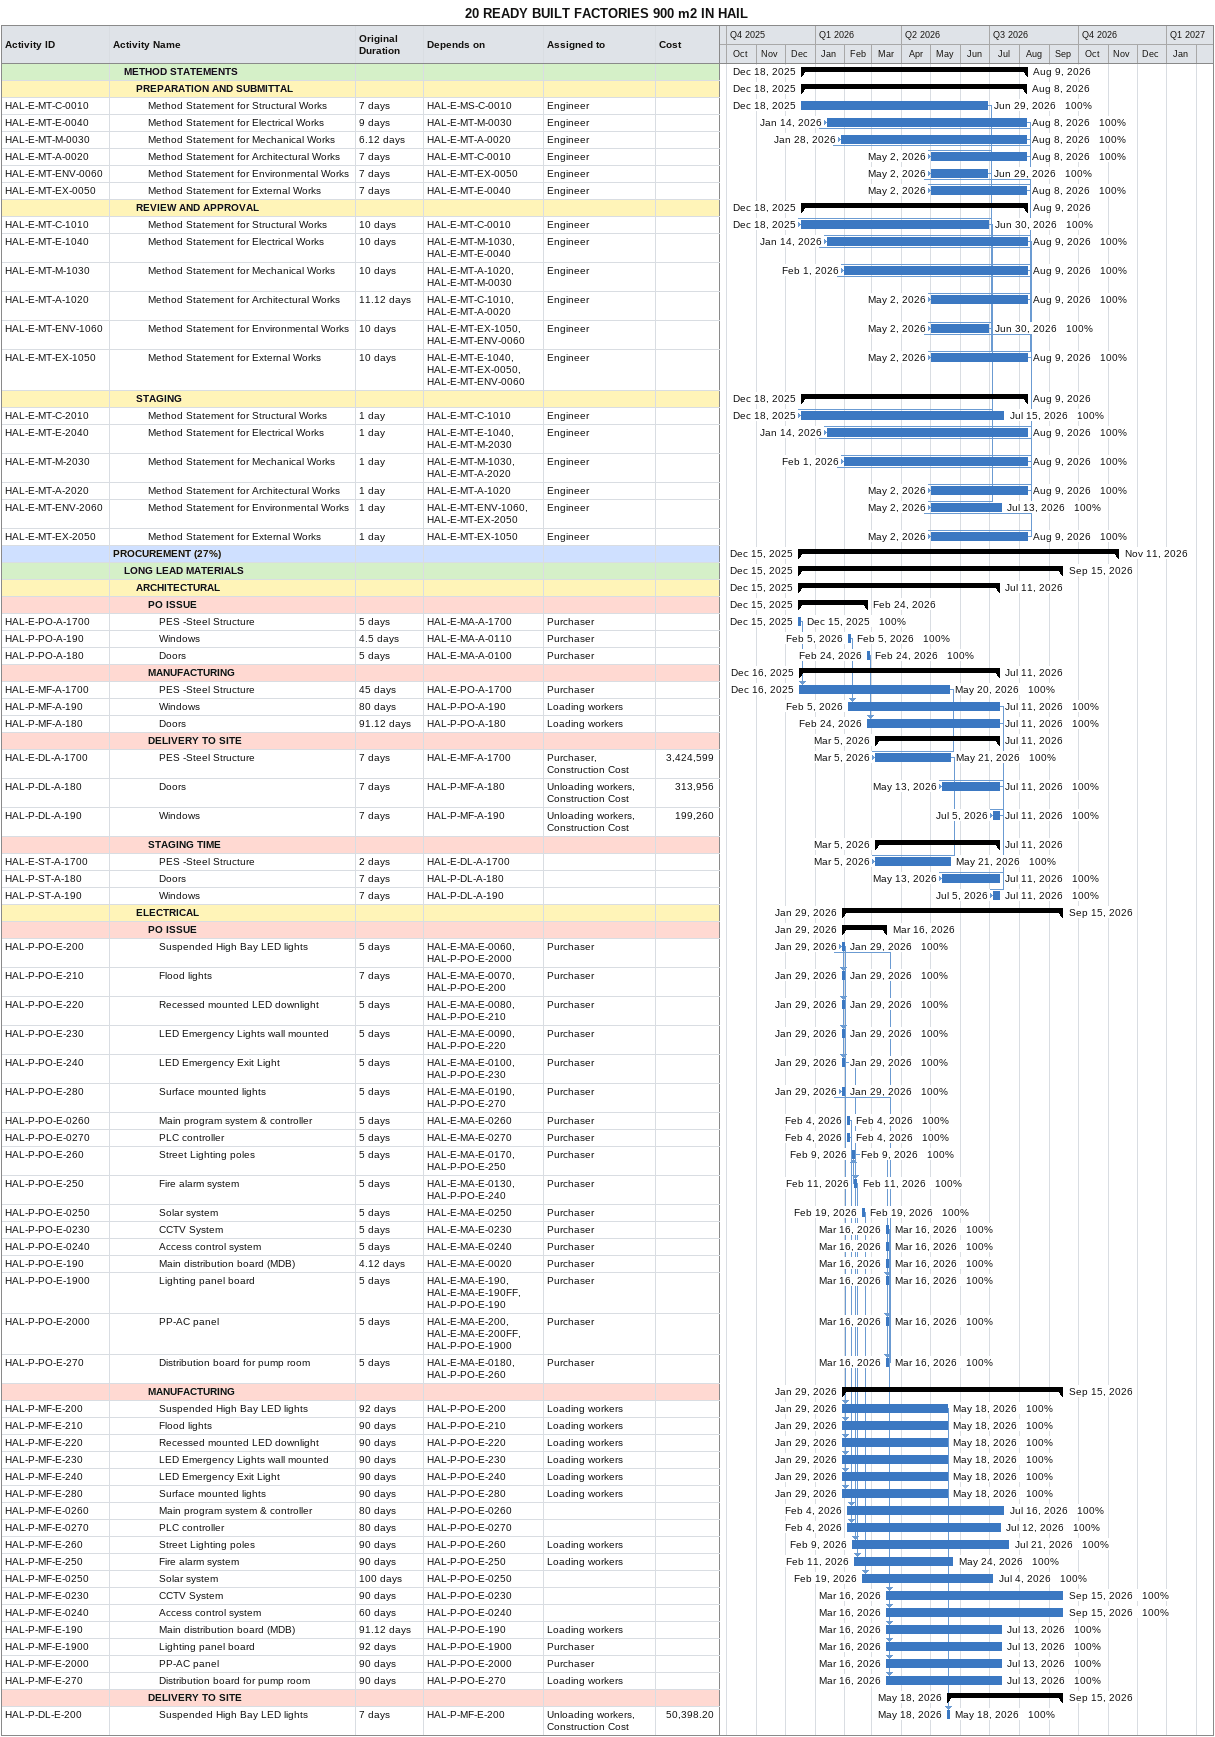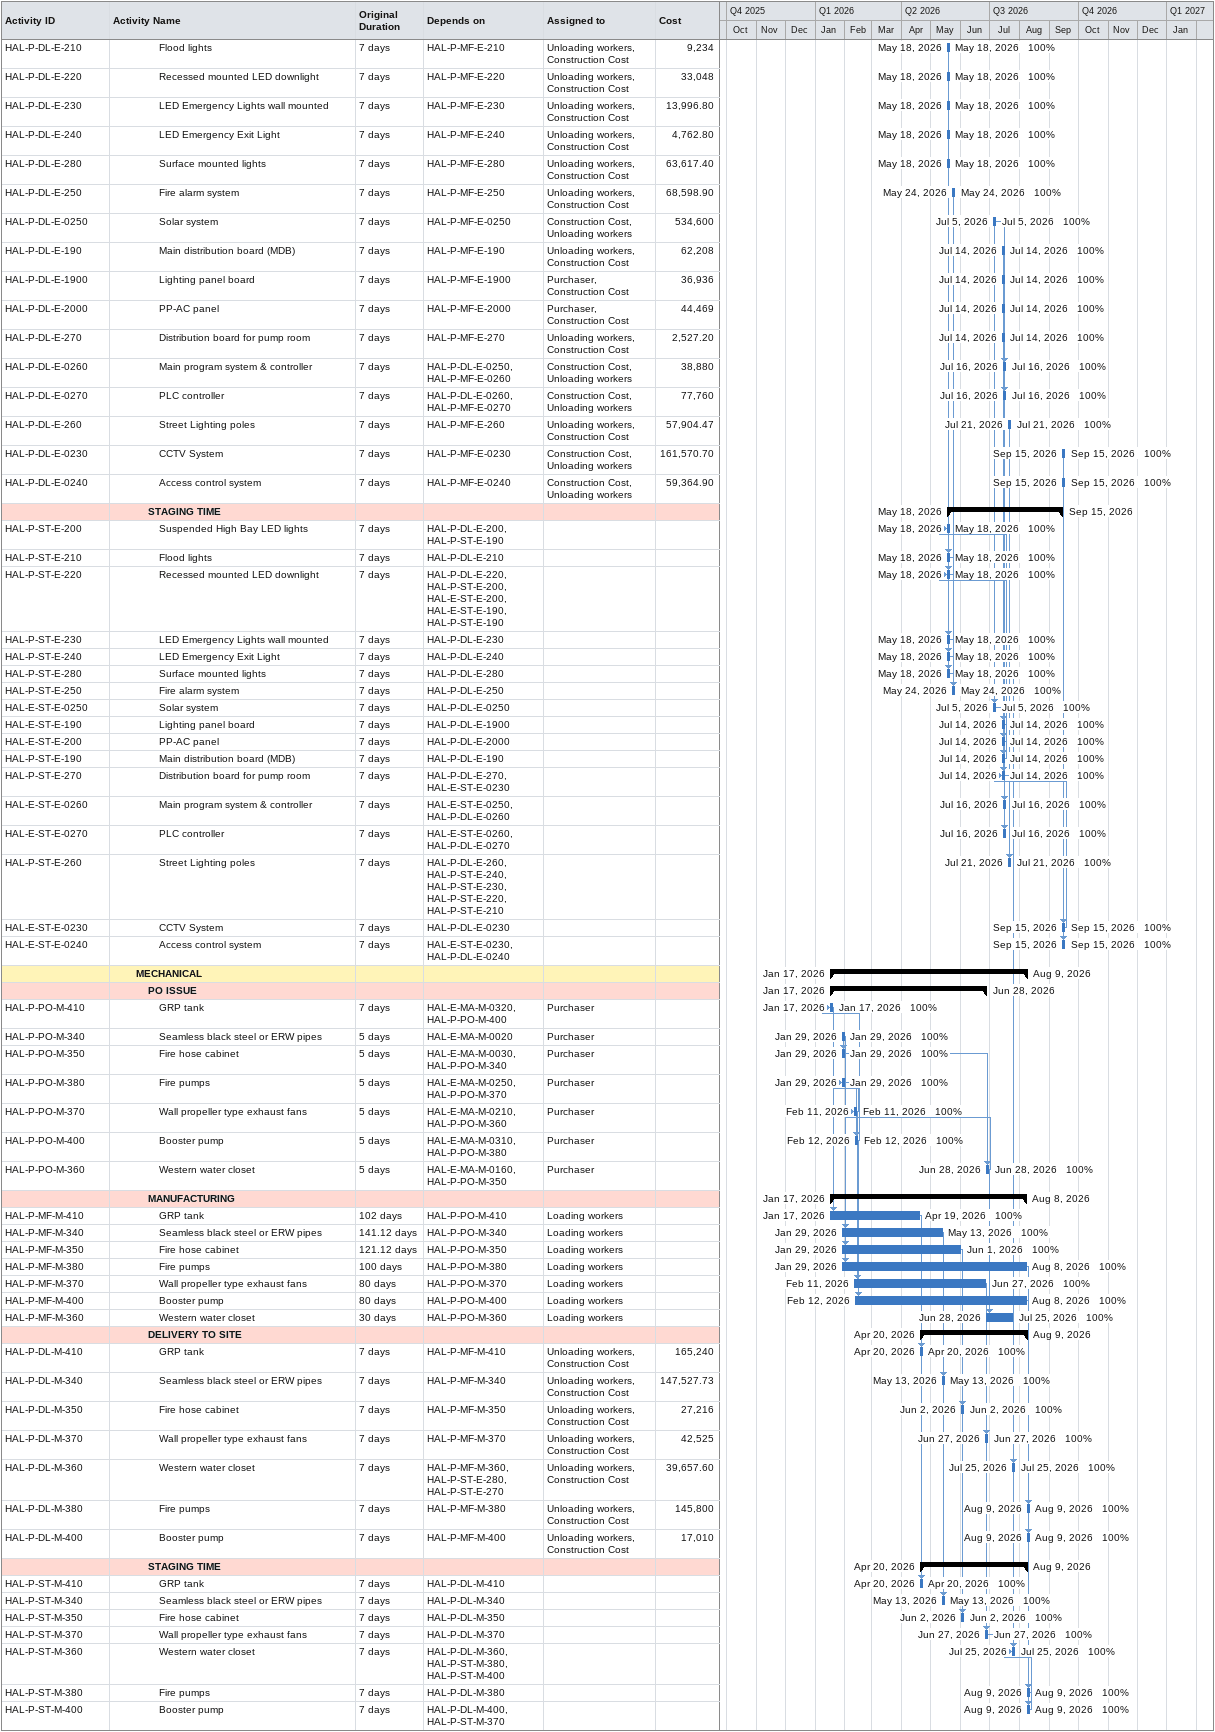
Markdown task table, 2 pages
20 READY BUILT FACTORIES 900 m2 IN HAIL

| ID | Level | Task | Original duration | Start | Finish | Predecessors | Resources | % complete | Cost |
|---|---|---|---|---|---|---|---|---|---|
|  | 2 | **METHOD STATEMENTS** |  | 2025-12-18 | 2026-08-09 |  |  |  |  |
|  | 3 | **PREPARATION AND SUBMITTAL** |  | 2025-12-18 | 2026-08-08 |  |  |  |  |
| HAL-E-MT-C-0010 | 4 | Method Statement for Structural Works | 7d | 2025-12-18 | 2026-06-29 | HAL-E-MS-C-0010 | Engineer | 100 |  |
| HAL-E-MT-E-0040 | 4 | Method Statement for Electrical Works | 9d | 2026-01-14 | 2026-08-08 | HAL-E-MT-M-0030 | Engineer | 100 |  |
| HAL-E-MT-M-0030 | 4 | Method Statement for Mechanical Works | 6.12d | 2026-01-28 | 2026-08-08 | HAL-E-MT-A-0020 | Engineer | 100 |  |
| HAL-E-MT-A-0020 | 4 | Method Statement for Architectural Works | 7d | 2026-05-02 | 2026-08-08 | HAL-E-MT-C-0010 | Engineer | 100 |  |
| HAL-E-MT-ENV-0060 | 4 | Method Statement for Environmental Works | 7d | 2026-05-02 | 2026-06-29 | HAL-E-MT-EX-0050 | Engineer | 100 |  |
| HAL-E-MT-EX-0050 | 4 | Method Statement for External Works | 7d | 2026-05-02 | 2026-08-08 | HAL-E-MT-E-0040 | Engineer | 100 |  |
|  | 3 | **REVIEW AND APPROVAL** |  | 2025-12-18 | 2026-08-09 |  |  |  |  |
| HAL-E-MT-C-1010 | 4 | Method Statement for Structural Works | 10d | 2025-12-18 | 2026-06-30 | HAL-E-MT-C-0010 | Engineer | 100 |  |
| HAL-E-MT-E-1040 | 4 | Method Statement for Electrical Works | 10d | 2026-01-14 | 2026-08-09 | HAL-E-MT-M-1030, HAL-E-MT-E-0040 | Engineer | 100 |  |
| HAL-E-MT-M-1030 | 4 | Method Statement for Mechanical Works | 10d | 2026-02-01 | 2026-08-09 | HAL-E-MT-A-1020, HAL-E-MT-M-0030 | Engineer | 100 |  |
| HAL-E-MT-A-1020 | 4 | Method Statement for Architectural Works | 11.12d | 2026-05-02 | 2026-08-09 | HAL-E-MT-C-1010, HAL-E-MT-A-0020 | Engineer | 100 |  |
| HAL-E-MT-ENV-1060 | 4 | Method Statement for Environmental Works | 10d | 2026-05-02 | 2026-06-30 | HAL-E-MT-EX-1050, HAL-E-MT-ENV-0060 | Engineer | 100 |  |
| HAL-E-MT-EX-1050 | 4 | Method Statement for External Works | 10d | 2026-05-02 | 2026-08-09 | HAL-E-MT-E-1040, HAL-E-MT-EX-0050, HAL-E-MT-ENV-0060 | Engineer | 100 |  |
|  | 3 | **STAGING** |  | 2025-12-18 | 2026-08-09 |  |  |  |  |
| HAL-E-MT-C-2010 | 4 | Method Statement for Structural Works | 1d | 2025-12-18 | 2026-07-15 | HAL-E-MT-C-1010 | Engineer | 100 |  |
| HAL-E-MT-E-2040 | 4 | Method Statement for Electrical Works | 1d | 2026-01-14 | 2026-08-09 | HAL-E-MT-E-1040, HAL-E-MT-M-2030 | Engineer | 100 |  |
| HAL-E-MT-M-2030 | 4 | Method Statement for Mechanical Works | 1d | 2026-02-01 | 2026-08-09 | HAL-E-MT-M-1030, HAL-E-MT-A-2020 | Engineer | 100 |  |
| HAL-E-MT-A-2020 | 4 | Method Statement for Architectural Works | 1d | 2026-05-02 | 2026-08-09 | HAL-E-MT-A-1020 | Engineer | 100 |  |
| HAL-E-MT-ENV-2060 | 4 | Method Statement for Environmental Works | 1d | 2026-05-02 | 2026-07-13 | HAL-E-MT-ENV-1060, HAL-E-MT-EX-2050 | Engineer | 100 |  |
| HAL-E-MT-EX-2050 | 4 | Method Statement for External Works | 1d | 2026-05-02 | 2026-08-09 | HAL-E-MT-EX-1050 | Engineer | 100 |  |
|  | 1 | **PROCUREMENT (27%)** |  | 2025-12-15 | 2026-11-11 |  |  |  |  |
|  | 2 | **LONG LEAD MATERIALS** |  | 2025-12-15 | 2026-09-15 |  |  |  |  |
|  | 3 | **ARCHITECTURAL** |  | 2025-12-15 | 2026-07-11 |  |  |  |  |
|  | 4 | **PO ISSUE** |  | 2025-12-15 | 2026-02-24 |  |  |  |  |
| HAL-E-PO-A-1700 | 5 | PES -Steel Structure | 5d | 2025-12-15 | 2025-12-15 | HAL-E-MA-A-1700 | Purchaser | 100 |  |
| HAL-P-PO-A-190 | 5 | Windows | 4.5d | 2026-02-05 | 2026-02-05 | HAL-E-MA-A-0110 | Purchaser | 100 |  |
| HAL-P-PO-A-180 | 5 | Doors | 5d | 2026-02-24 | 2026-02-24 | HAL-E-MA-A-0100 | Purchaser | 100 |  |
|  | 4 | **MANUFACTURING** |  | 2025-12-16 | 2026-07-11 |  |  |  |  |
| HAL-E-MF-A-1700 | 5 | PES -Steel Structure | 45d | 2025-12-16 | 2026-05-20 | HAL-E-PO-A-1700 | Purchaser | 100 |  |
| HAL-P-MF-A-190 | 5 | Windows | 80d | 2026-02-05 | 2026-07-11 | HAL-P-PO-A-190 | Loading workers | 100 |  |
| HAL-P-MF-A-180 | 5 | Doors | 91.12d | 2026-02-24 | 2026-07-11 | HAL-P-PO-A-180 | Loading workers | 100 |  |
|  | 4 | **DELIVERY TO SITE** |  | 2026-03-05 | 2026-07-11 |  |  |  |  |
| HAL-E-DL-A-1700 | 5 | PES -Steel Structure | 7d | 2026-03-05 | 2026-05-21 | HAL-E-MF-A-1700 | Purchaser, Construction Cost | 100 | 3424599 |
| HAL-P-DL-A-180 | 5 | Doors | 7d | 2026-05-13 | 2026-07-11 | HAL-P-MF-A-180 | Unloading workers, Construction Cost | 100 | 313956 |
| HAL-P-DL-A-190 | 5 | Windows | 7d | 2026-07-05 | 2026-07-11 | HAL-P-MF-A-190 | Unloading workers, Construction Cost | 100 | 199260 |
|  | 4 | **STAGING TIME** |  | 2026-03-05 | 2026-07-11 |  |  |  |  |
| HAL-E-ST-A-1700 | 5 | PES -Steel Structure | 2d | 2026-03-05 | 2026-05-21 | HAL-E-DL-A-1700 |  | 100 |  |
| HAL-P-ST-A-180 | 5 | Doors | 7d | 2026-05-13 | 2026-07-11 | HAL-P-DL-A-180 |  | 100 |  |
| HAL-P-ST-A-190 | 5 | Windows | 7d | 2026-07-05 | 2026-07-11 | HAL-P-DL-A-190 |  | 100 |  |
|  | 3 | **ELECTRICAL** |  | 2026-01-29 | 2026-09-15 |  |  |  |  |
|  | 4 | **PO ISSUE** |  | 2026-01-29 | 2026-03-16 |  |  |  |  |
| HAL-P-PO-E-200 | 5 | Suspended High Bay LED lights | 5d | 2026-01-29 | 2026-01-29 | HAL-E-MA-E-0060, HAL-P-PO-E-2000 | Purchaser | 100 |  |
| HAL-P-PO-E-210 | 5 | Flood lights | 7d | 2026-01-29 | 2026-01-29 | HAL-E-MA-E-0070, HAL-P-PO-E-200 | Purchaser | 100 |  |
| HAL-P-PO-E-220 | 5 | Recessed mounted LED downlight | 5d | 2026-01-29 | 2026-01-29 | HAL-E-MA-E-0080, HAL-P-PO-E-210 | Purchaser | 100 |  |
| HAL-P-PO-E-230 | 5 | LED Emergency Lights wall mounted | 5d | 2026-01-29 | 2026-01-29 | HAL-E-MA-E-0090, HAL-P-PO-E-220 | Purchaser | 100 |  |
| HAL-P-PO-E-240 | 5 | LED Emergency Exit Light | 5d | 2026-01-29 | 2026-01-29 | HAL-E-MA-E-0100, HAL-P-PO-E-230 | Purchaser | 100 |  |
| HAL-P-PO-E-280 | 5 | Surface mounted lights | 5d | 2026-01-29 | 2026-01-29 | HAL-E-MA-E-0190, HAL-P-PO-E-270 | Purchaser | 100 |  |
| HAL-P-PO-E-0260 | 5 | Main program system & controller | 5d | 2026-02-04 | 2026-02-04 | HAL-E-MA-E-0260 | Purchaser | 100 |  |
| HAL-P-PO-E-0270 | 5 | PLC controller | 5d | 2026-02-04 | 2026-02-04 | HAL-E-MA-E-0270 | Purchaser | 100 |  |
| HAL-P-PO-E-260 | 5 | Street Lighting poles | 5d | 2026-02-09 | 2026-02-09 | HAL-E-MA-E-0170, HAL-P-PO-E-250 | Purchaser | 100 |  |
| HAL-P-PO-E-250 | 5 | Fire alarm system | 5d | 2026-02-11 | 2026-02-11 | HAL-E-MA-E-0130, HAL-P-PO-E-240 | Purchaser | 100 |  |
| HAL-P-PO-E-0250 | 5 | Solar system | 5d | 2026-02-19 | 2026-02-19 | HAL-E-MA-E-0250 | Purchaser | 100 |  |
| HAL-P-PO-E-0230 | 5 | CCTV System | 5d | 2026-03-16 | 2026-03-16 | HAL-E-MA-E-0230 | Purchaser | 100 |  |
| HAL-P-PO-E-0240 | 5 | Access control system | 5d | 2026-03-16 | 2026-03-16 | HAL-E-MA-E-0240 | Purchaser | 100 |  |
| HAL-P-PO-E-190 | 5 | Main distribution board (MDB) | 4.12d | 2026-03-16 | 2026-03-16 | HAL-E-MA-E-0020 | Purchaser | 100 |  |
| HAL-P-PO-E-1900 | 5 | Lighting panel board | 5d | 2026-03-16 | 2026-03-16 | HAL-E-MA-E-190, HAL-E-MA-E-190FF, HAL-P-PO-E-190 | Purchaser | 100 |  |
| HAL-P-PO-E-2000 | 5 | PP-AC panel | 5d | 2026-03-16 | 2026-03-16 | HAL-E-MA-E-200, HAL-E-MA-E-200FF, HAL-P-PO-E-1900 | Purchaser | 100 |  |
| HAL-P-PO-E-270 | 5 | Distribution board for pump room | 5d | 2026-03-16 | 2026-03-16 | HAL-E-MA-E-0180, HAL-P-PO-E-260 | Purchaser | 100 |  |
|  | 4 | **MANUFACTURING** |  | 2026-01-29 | 2026-09-15 |  |  |  |  |
| HAL-P-MF-E-200 | 5 | Suspended High Bay LED lights | 92d | 2026-01-29 | 2026-05-18 | HAL-P-PO-E-200 | Loading workers | 100 |  |
| HAL-P-MF-E-210 | 5 | Flood lights | 90d | 2026-01-29 | 2026-05-18 | HAL-P-PO-E-210 | Loading workers | 100 |  |
| HAL-P-MF-E-220 | 5 | Recessed mounted LED downlight | 90d | 2026-01-29 | 2026-05-18 | HAL-P-PO-E-220 | Loading workers | 100 |  |
| HAL-P-MF-E-230 | 5 | LED Emergency Lights wall mounted | 90d | 2026-01-29 | 2026-05-18 | HAL-P-PO-E-230 | Loading workers | 100 |  |
| HAL-P-MF-E-240 | 5 | LED Emergency Exit Light | 90d | 2026-01-29 | 2026-05-18 | HAL-P-PO-E-240 | Loading workers | 100 |  |
| HAL-P-MF-E-280 | 5 | Surface mounted lights | 90d | 2026-01-29 | 2026-05-18 | HAL-P-PO-E-280 | Loading workers | 100 |  |
| HAL-P-MF-E-0260 | 5 | Main program system & controller | 80d | 2026-02-04 | 2026-07-16 | HAL-P-PO-E-0260 |  | 100 |  |
| HAL-P-MF-E-0270 | 5 | PLC controller | 80d | 2026-02-04 | 2026-07-12 | HAL-P-PO-E-0270 |  | 100 |  |
| HAL-P-MF-E-260 | 5 | Street Lighting poles | 90d | 2026-02-09 | 2026-07-21 | HAL-P-PO-E-260 | Loading workers | 100 |  |
| HAL-P-MF-E-250 | 5 | Fire alarm system | 90d | 2026-02-11 | 2026-05-24 | HAL-P-PO-E-250 | Loading workers | 100 |  |
| HAL-P-MF-E-0250 | 5 | Solar system | 100d | 2026-02-19 | 2026-07-04 | HAL-P-PO-E-0250 |  | 100 |  |
| HAL-P-MF-E-0230 | 5 | CCTV System | 90d | 2026-03-16 | 2026-09-15 | HAL-P-PO-E-0230 |  | 100 |  |
| HAL-P-MF-E-0240 | 5 | Access control system | 60d | 2026-03-16 | 2026-09-15 | HAL-P-PO-E-0240 |  | 100 |  |
| HAL-P-MF-E-190 | 5 | Main distribution board (MDB) | 91.12d | 2026-03-16 | 2026-07-13 | HAL-P-PO-E-190 | Loading workers | 100 |  |
| HAL-P-MF-E-1900 | 5 | Lighting panel board | 92d | 2026-03-16 | 2026-07-13 | HAL-P-PO-E-1900 | Purchaser | 100 |  |
| HAL-P-MF-E-2000 | 5 | PP-AC panel | 90d | 2026-03-16 | 2026-07-13 | HAL-P-PO-E-2000 | Purchaser | 100 |  |
| HAL-P-MF-E-270 | 5 | Distribution board for pump room | 90d | 2026-03-16 | 2026-07-13 | HAL-P-PO-E-270 | Loading workers | 100 |  |
|  | 4 | **DELIVERY TO SITE** |  | 2026-05-18 | 2026-09-15 |  |  |  |  |
| HAL-P-DL-E-200 | 5 | Suspended High Bay LED lights | 7d | 2026-05-18 | 2026-05-18 | HAL-P-MF-E-200 | Unloading workers, Construction Cost | 100 | 50398.20 |
| HAL-P-DL-E-210 | 5 | Flood lights | 7d | 2026-05-18 | 2026-05-18 | HAL-P-MF-E-210 | Unloading workers, Construction Cost | 100 | 9234 |
| HAL-P-DL-E-220 | 5 | Recessed mounted LED downlight | 7d | 2026-05-18 | 2026-05-18 | HAL-P-MF-E-220 | Unloading workers, Construction Cost | 100 | 33048 |
| HAL-P-DL-E-230 | 5 | LED Emergency Lights wall mounted | 7d | 2026-05-18 | 2026-05-18 | HAL-P-MF-E-230 | Unloading workers, Construction Cost | 100 | 13996.80 |
| HAL-P-DL-E-240 | 5 | LED Emergency Exit Light | 7d | 2026-05-18 | 2026-05-18 | HAL-P-MF-E-240 | Unloading workers, Construction Cost | 100 | 4762.80 |
| HAL-P-DL-E-280 | 5 | Surface mounted lights | 7d | 2026-05-18 | 2026-05-18 | HAL-P-MF-E-280 | Unloading workers, Construction Cost | 100 | 63617.40 |
| HAL-P-DL-E-250 | 5 | Fire alarm system | 7d | 2026-05-24 | 2026-05-24 | HAL-P-MF-E-250 | Unloading workers, Construction Cost | 100 | 68598.90 |
| HAL-P-DL-E-0250 | 5 | Solar system | 7d | 2026-07-05 | 2026-07-05 | HAL-P-MF-E-0250 | Construction Cost, Unloading workers | 100 | 534600 |
| HAL-P-DL-E-190 | 5 | Main distribution board (MDB) | 7d | 2026-07-14 | 2026-07-14 | HAL-P-MF-E-190 | Unloading workers, Construction Cost | 100 | 62208 |
| HAL-P-DL-E-1900 | 5 | Lighting panel board | 7d | 2026-07-14 | 2026-07-14 | HAL-P-MF-E-1900 | Purchaser, Construction Cost | 100 | 36936 |
| HAL-P-DL-E-2000 | 5 | PP-AC panel | 7d | 2026-07-14 | 2026-07-14 | HAL-P-MF-E-2000 | Purchaser, Construction Cost | 100 | 44469 |
| HAL-P-DL-E-270 | 5 | Distribution board for pump room | 7d | 2026-07-14 | 2026-07-14 | HAL-P-MF-E-270 | Unloading workers, Construction Cost | 100 | 2527.20 |
| HAL-P-DL-E-0260 | 5 | Main program system & controller | 7d | 2026-07-16 | 2026-07-16 | HAL-P-DL-E-0250, HAL-P-MF-E-0260 | Construction Cost, Unloading workers | 100 | 38880 |
| HAL-P-DL-E-0270 | 5 | PLC controller | 7d | 2026-07-16 | 2026-07-16 | HAL-P-DL-E-0260, HAL-P-MF-E-0270 | Construction Cost, Unloading workers | 100 | 77760 |
| HAL-P-DL-E-260 | 5 | Street Lighting poles | 7d | 2026-07-21 | 2026-07-21 | HAL-P-MF-E-260 | Unloading workers, Construction Cost | 100 | 57904.47 |
| HAL-P-DL-E-0230 | 5 | CCTV System | 7d | 2026-09-15 | 2026-09-15 | HAL-P-MF-E-0230 | Construction Cost, Unloading workers | 100 | 161570.70 |
| HAL-P-DL-E-0240 | 5 | Access control system | 7d | 2026-09-15 | 2026-09-15 | HAL-P-MF-E-0240 | Construction Cost, Unloading workers | 100 | 59364.90 |
|  | 4 | **STAGING TIME** |  | 2026-05-18 | 2026-09-15 |  |  |  |  |
| HAL-P-ST-E-200 | 5 | Suspended High Bay LED lights | 7d | 2026-05-18 | 2026-05-18 | HAL-P-DL-E-200, HAL-P-ST-E-190 |  | 100 |  |
| HAL-P-ST-E-210 | 5 | Flood lights | 7d | 2026-05-18 | 2026-05-18 | HAL-P-DL-E-210 |  | 100 |  |
| HAL-P-ST-E-220 | 5 | Recessed mounted LED downlight | 7d | 2026-05-18 | 2026-05-18 | HAL-P-DL-E-220, HAL-P-ST-E-200, HAL-E-ST-E-200, HAL-E-ST-E-190, HAL-P-ST-E-190 |  | 100 |  |
| HAL-P-ST-E-230 | 5 | LED Emergency Lights wall mounted | 7d | 2026-05-18 | 2026-05-18 | HAL-P-DL-E-230 |  | 100 |  |
| HAL-P-ST-E-240 | 5 | LED Emergency Exit Light | 7d | 2026-05-18 | 2026-05-18 | HAL-P-DL-E-240 |  | 100 |  |
| HAL-P-ST-E-280 | 5 | Surface mounted lights | 7d | 2026-05-18 | 2026-05-18 | HAL-P-DL-E-280 |  | 100 |  |
| HAL-P-ST-E-250 | 5 | Fire alarm system | 7d | 2026-05-24 | 2026-05-24 | HAL-P-DL-E-250 |  | 100 |  |
| HAL-E-ST-E-0250 | 5 | Solar system | 7d | 2026-07-05 | 2026-07-05 | HAL-P-DL-E-0250 |  | 100 |  |
| HAL-E-ST-E-190 | 5 | Lighting panel board | 7d | 2026-07-14 | 2026-07-14 | HAL-P-DL-E-1900 |  | 100 |  |
| HAL-E-ST-E-200 | 5 | PP-AC panel | 7d | 2026-07-14 | 2026-07-14 | HAL-P-DL-E-2000 |  | 100 |  |
| HAL-P-ST-E-190 | 5 | Main distribution board (MDB) | 7d | 2026-07-14 | 2026-07-14 | HAL-P-DL-E-190 |  | 100 |  |
| HAL-P-ST-E-270 | 5 | Distribution board for pump room | 7d | 2026-07-14 | 2026-07-14 | HAL-P-DL-E-270, HAL-E-ST-E-0230 |  | 100 |  |
| HAL-E-ST-E-0260 | 5 | Main program system & controller | 7d | 2026-07-16 | 2026-07-16 | HAL-E-ST-E-0250, HAL-P-DL-E-0260 |  | 100 |  |
| HAL-E-ST-E-0270 | 5 | PLC controller | 7d | 2026-07-16 | 2026-07-16 | HAL-E-ST-E-0260, HAL-P-DL-E-0270 |  | 100 |  |
| HAL-P-ST-E-260 | 5 | Street Lighting poles | 7d | 2026-07-21 | 2026-07-21 | HAL-P-DL-E-260, HAL-P-ST-E-240, HAL-P-ST-E-230, HAL-P-ST-E-220, HAL-P-ST-E-210 |  | 100 |  |
| HAL-E-ST-E-0230 | 5 | CCTV System | 7d | 2026-09-15 | 2026-09-15 | HAL-P-DL-E-0230 |  | 100 |  |
| HAL-E-ST-E-0240 | 5 | Access control system | 7d | 2026-09-15 | 2026-09-15 | HAL-E-ST-E-0230, HAL-P-DL-E-0240 |  | 100 |  |
|  | 3 | **MECHANICAL** |  | 2026-01-17 | 2026-08-09 |  |  |  |  |
|  | 4 | **PO ISSUE** |  | 2026-01-17 | 2026-06-28 |  |  |  |  |
| HAL-P-PO-M-410 | 5 | GRP tank | 7d | 2026-01-17 | 2026-01-17 | HAL-E-MA-M-0320, HAL-P-PO-M-400 | Purchaser | 100 |  |
| HAL-P-PO-M-340 | 5 | Seamless black steel or ERW pipes | 5d | 2026-01-29 | 2026-01-29 | HAL-E-MA-M-0020 | Purchaser | 100 |  |
| HAL-P-PO-M-350 | 5 | Fire hose cabinet | 5d | 2026-01-29 | 2026-01-29 | HAL-E-MA-M-0030, HAL-P-PO-M-340 | Purchaser | 100 |  |
| HAL-P-PO-M-380 | 5 | Fire pumps | 5d | 2026-01-29 | 2026-01-29 | HAL-E-MA-M-0250, HAL-P-PO-M-370 | Purchaser | 100 |  |
| HAL-P-PO-M-370 | 5 | Wall propeller type exhaust fans | 5d | 2026-02-11 | 2026-02-11 | HAL-E-MA-M-0210, HAL-P-PO-M-360 | Purchaser | 100 |  |
| HAL-P-PO-M-400 | 5 | Booster pump | 5d | 2026-02-12 | 2026-02-12 | HAL-E-MA-M-0310, HAL-P-PO-M-380 | Purchaser | 100 |  |
| HAL-P-PO-M-360 | 5 | Western water closet | 5d | 2026-06-28 | 2026-06-28 | HAL-E-MA-M-0160, HAL-P-PO-M-350 | Purchaser | 100 |  |
|  | 4 | **MANUFACTURING** |  | 2026-01-17 | 2026-08-08 |  |  |  |  |
| HAL-P-MF-M-410 | 5 | GRP tank | 102d | 2026-01-17 | 2026-04-19 | HAL-P-PO-M-410 | Loading workers | 100 |  |
| HAL-P-MF-M-340 | 5 | Seamless black steel or ERW pipes | 141.12d | 2026-01-29 | 2026-05-13 | HAL-P-PO-M-340 | Loading workers | 100 |  |
| HAL-P-MF-M-350 | 5 | Fire hose cabinet | 121.12d | 2026-01-29 | 2026-06-01 | HAL-P-PO-M-350 | Loading workers | 100 |  |
| HAL-P-MF-M-380 | 5 | Fire pumps | 100d | 2026-01-29 | 2026-08-08 | HAL-P-PO-M-380 | Loading workers | 100 |  |
| HAL-P-MF-M-370 | 5 | Wall propeller type exhaust fans | 80d | 2026-02-11 | 2026-06-27 | HAL-P-PO-M-370 | Loading workers | 100 |  |
| HAL-P-MF-M-400 | 5 | Booster pump | 80d | 2026-02-12 | 2026-08-08 | HAL-P-PO-M-400 | Loading workers | 100 |  |
| HAL-P-MF-M-360 | 5 | Western water closet | 30d | 2026-06-28 | 2026-07-25 | HAL-P-PO-M-360 | Loading workers | 100 |  |
|  | 4 | **DELIVERY TO SITE** |  | 2026-04-20 | 2026-08-09 |  |  |  |  |
| HAL-P-DL-M-410 | 5 | GRP tank | 7d | 2026-04-20 | 2026-04-20 | HAL-P-MF-M-410 | Unloading workers, Construction Cost | 100 | 165240 |
| HAL-P-DL-M-340 | 5 | Seamless black steel or ERW pipes | 7d | 2026-05-13 | 2026-05-13 | HAL-P-MF-M-340 | Unloading workers, Construction Cost | 100 | 147527.73 |
| HAL-P-DL-M-350 | 5 | Fire hose cabinet | 7d | 2026-06-02 | 2026-06-02 | HAL-P-MF-M-350 | Unloading workers, Construction Cost | 100 | 27216 |
| HAL-P-DL-M-370 | 5 | Wall propeller type exhaust fans | 7d | 2026-06-27 | 2026-06-27 | HAL-P-MF-M-370 | Unloading workers, Construction Cost | 100 | 42525 |
| HAL-P-DL-M-360 | 5 | Western water closet | 7d | 2026-07-25 | 2026-07-25 | HAL-P-MF-M-360, HAL-P-ST-E-280, HAL-P-ST-E-270 | Unloading workers, Construction Cost | 100 | 39657.60 |
| HAL-P-DL-M-380 | 5 | Fire pumps | 7d | 2026-08-09 | 2026-08-09 | HAL-P-MF-M-380 | Unloading workers, Construction Cost | 100 | 145800 |
| HAL-P-DL-M-400 | 5 | Booster pump | 7d | 2026-08-09 | 2026-08-09 | HAL-P-MF-M-400 | Unloading workers, Construction Cost | 100 | 17010 |
|  | 4 | **STAGING TIME** |  | 2026-04-20 | 2026-08-09 |  |  |  |  |
| HAL-P-ST-M-410 | 5 | GRP tank | 7d | 2026-04-20 | 2026-04-20 | HAL-P-DL-M-410 |  | 100 |  |
| HAL-P-ST-M-340 | 5 | Seamless black steel or ERW pipes | 7d | 2026-05-13 | 2026-05-13 | HAL-P-DL-M-340 |  | 100 |  |
| HAL-P-ST-M-350 | 5 | Fire hose cabinet | 7d | 2026-06-02 | 2026-06-02 | HAL-P-DL-M-350 |  | 100 |  |
| HAL-P-ST-M-370 | 5 | Wall propeller type exhaust fans | 7d | 2026-06-27 | 2026-06-27 | HAL-P-DL-M-370 |  | 100 |  |
| HAL-P-ST-M-360 | 5 | Western water closet | 7d | 2026-07-25 | 2026-07-25 | HAL-P-DL-M-360, HAL-P-ST-M-380, HAL-P-ST-M-400 |  | 100 |  |
| HAL-P-ST-M-380 | 5 | Fire pumps | 7d | 2026-08-09 | 2026-08-09 | HAL-P-DL-M-380 |  | 100 |  |
| HAL-P-ST-M-400 | 5 | Booster pump | 7d | 2026-08-09 | 2026-08-09 | HAL-P-DL-M-400, HAL-P-ST-M-370 |  | 100 |  |
